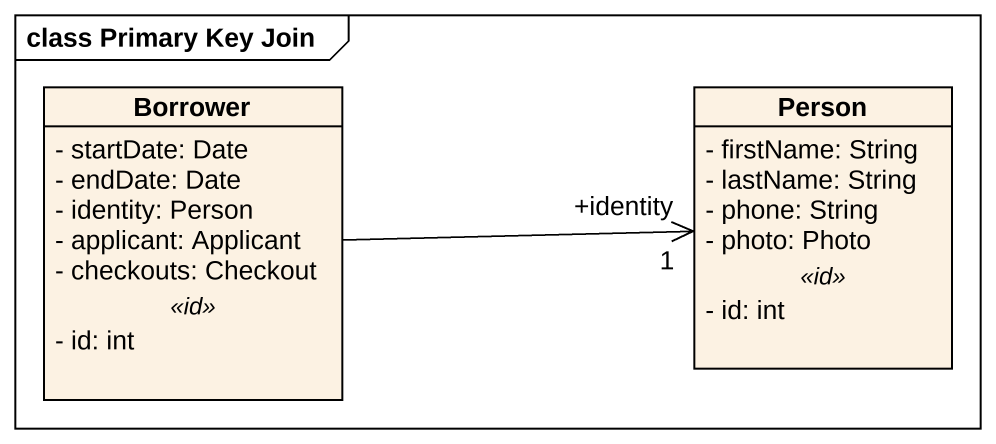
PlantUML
@startuml
mainframe class Primary Key Join
hide circle
hide empty members
skinparam classAttributeIconSize 0
class Borrower {
  - startDate: Date
  - endDate: Date
  - identity: Person
  - applicant: Applicant
  - checkouts: Checkout
  .. <<id>> ..
  - id: int
}
class "Person" as Person_ {
  - firstName: String
  - lastName: String
  - phone: String
  - photo: Photo
  .. <<id>> ..
  - id: int
}
Borrower -right-> "+identity\n1" Person_
@enduml
